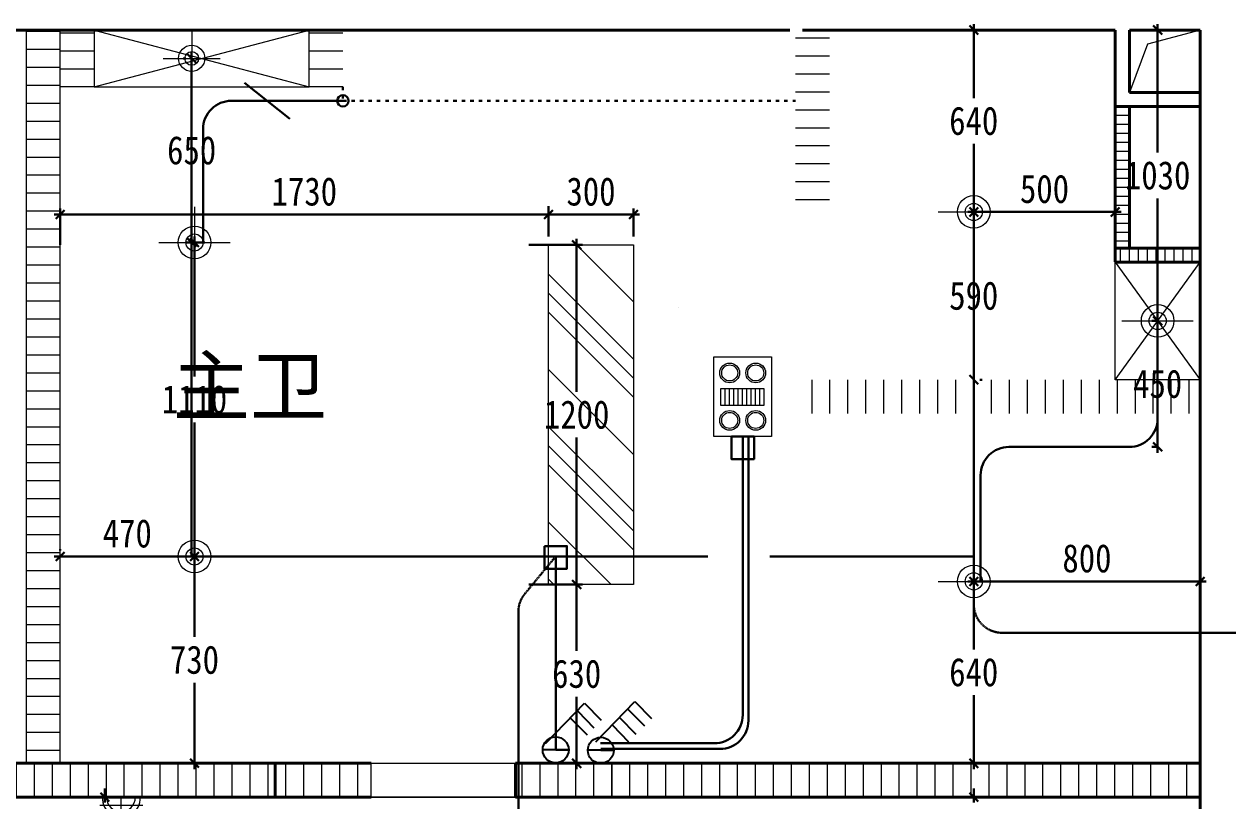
# Model space of a CAD drawing. Header units: millimetres. Extents: x -64529 to 3079702, y -28926 to 77119.
# Drawn here: x -29336 to -25080, y 47854 to 50598 of the extents above; entities that cross this region are included whole.
import ezdxf

# ---------------------------------------------------------------- set-up
doc = ezdxf.new("R2010")
doc.units = ezdxf.units.MM
doc.header["$LTSCALE"] = 10
for name, pattern in [('ACAD_ISO03W100', [30, 12, -18]), ('ACAD_ISO04W100', [30.5, 24, -3, 0.5, -3]), ('DASH', [0.35, 0.25, -0.1])]:
    doc.linetypes.add(name, pattern=pattern)
doc.layers.get('0').update_dxf_attribs({"color": 255})
doc.layers.get('Defpoints').update_dxf_attribs({"color": 255})
for name, color, linetype, lineweight in [('1浅浅', 251, 'Continuous', 20), ('1灯位开关布线图', 1, 'Continuous', 30), ('1灯位开关布置图', 5, 'Continuous', 30), ('1灯具', 2, 'Continuous', 30), ('家具线', 52, 'Continuous', 15), ('灯具', 52, 'Continuous', 0)]:
    doc.layers.add(name, color=color, linetype=linetype, lineweight=lineweight)
for name, color, linetype in [('2323', 4, 'Continuous'), ('A轴线', 82, 'ACAD_ISO04W100'), ('图例及功率参数表', 252, 'Continuous'), ('家具细线', 38, 'Continuous')]:
    doc.layers.add(name, color=color, linetype=linetype)
doc.styles.add('夏建东', font='', dxfattribs={"width": 0.85})
doc.styles.add('宋体', font='', dxfattribs={"height": 2.5})
doc.styles.get('夏建东').set_extended_font_data('SimSun')
doc.styles.get('宋体').set_extended_font_data('SimSun')
doc.dimstyles.new('g', dxfattribs={"dimtxt": 100, "dimasz": 31, "dimexe": 21, "dimexo": 30, "dimgap": 31, "dimtad": 1, "dimtih": 1, "dimtoh": 1, "dimdec": 0, "dimrnd": 10, "dimdsep": 46, "dimtxsty": '夏建东', "dimblk": 'OBLIQUE', "dimcen": 2.5, "dimdle": 21, "dimclrd": 5, "dimclre": 5, "dimclrt": 5, "dimadec": 0, "dimazin": 0, "dimtfac": 1, "dimtdec": 0, "dimtmove": 2, "dimatfit": 3, "dimldrblk": 'DOT', "dimfxl": 300, "dimlwd": -1, "dimlwe": -1, "dimarcsym": 1})

# ---------------------------------------------------------------- blocks, each defined once
blk = doc.blocks.new('_Oblique')
at = {"color": 0, "linetype": 'ByBlock', "lineweight": -2}
blk.add_line((-0.5, -0.5), (0.5, 0.5), dxfattribs=at)
blk = doc.blocks.new('*D359')
at = {"layer": '1灯位开关布置图', "color": 5, "transparency": 16777216}
for p, q in [((-29050.4, 47867.4), (-29050.4, 47898.4)), ((-28883.3, 47867.4), (-29071.4, 47867.4)), ((-29050.4, 47867.4), (-29050.4, 47848.3)), ((-28958.3, 47667.2), (-29071.4, 47667.2)), ((-29050.4, 47667.2), (-29050.4, 47686.3)), ((-29050.4, 47667.2), (-29050.4, 47636.2))]:
    blk.add_line(p, q, dxfattribs=at)
at = {"layer": 'Defpoints', "color": 0, "lineweight": 30, "transparency": 16777216}
for p in [(-28853.3, 47867.4), (-29050.4, 47667.2), (-28928.3, 47667.2)]:
    blk.add_point(p, dxfattribs=at)
at = {"layer": '1灯位开关布置图', "color": 5, "transparency": 16777216, "xscale": 31, "yscale": 31, "zscale": 31}
for p, rotation in [((-29050.4, 47867.4), 270), ((-29050.4, 47667.2), 90)]:
    blk.add_blockref('_Oblique', p, dxfattribs=dict(at, rotation=rotation))
at = {"layer": '1灯位开关布置图', "color": 5, "transparency": 16777216, "insert": (-29050.4, 47767.3), "char_height": 100, "attachment_point": 5, "style": '夏建东'}
blk.add_mtext('200', dxfattribs=at)
blk = doc.blocks.new('_Dot')
at = {"color": 0, "linetype": 'ByBlock', "lineweight": -2}
blk.add_line((-0.5, 0), (-1, 0), dxfattribs=at)
at = {"color": 0, "linetype": 'ByBlock', "const_width": 0.5}
blk.add_lwpolyline([(-0.25, 0, 1), (0.25, 0, 1)], format="xyb", close=True, dxfattribs=at)
blk = doc.blocks.new('*D365')
at = {"layer": '1灯位开关布置图', "color": 5, "transparency": 16777216}
for p, q in [((-25978.3, 47867.2), (-25978.3, 47898.2)), ((-25978.3, 47867.2), (-25978.3, 47848.2)), ((-25973.3, 47867.2), (-25957.3, 47867.2)), ((-26008.3, 47667.2), (-25999.3, 47667.2)), ((-25978.3, 47667.2), (-25978.3, 47686.2)), ((-25978.3, 47667.2), (-25978.3, 47636.2))]:
    blk.add_line(p, q, dxfattribs=at)
at = {"layer": 'Defpoints', "color": 0, "lineweight": 30, "transparency": 16777216}
for p in [(-26003.3, 47867.2), (-25978.3, 47667.2), (-25978.3, 47667.2)]:
    blk.add_point(p, dxfattribs=at)
at = {"layer": '1灯位开关布置图', "color": 5, "transparency": 16777216, "xscale": 31, "yscale": 31, "zscale": 31}
for p, rotation in [((-25978.3, 47867.2), 270), ((-25978.3, 47667.2), 90)]:
    blk.add_blockref('_Oblique', p, dxfattribs=dict(at, rotation=rotation))
at = {"layer": '1灯位开关布置图', "color": 5, "transparency": 16777216, "insert": (-25978.3, 47767.2), "char_height": 100, "attachment_point": 5, "style": '夏建东'}
blk.add_mtext('200', dxfattribs=at)
blk = doc.blocks.new('*D368')
at = {"layer": '1灯位开关布置图', "color": 5}
for p, q in [((-28773.3, 50477.2), (-28764.3, 50477.2)), ((-28743.3, 50498.2), (-28743.3, 50233)), ((-28743.3, 49805.8), (-28743.3, 50071)), ((-28696.4, 49826.8), (-28764.3, 49826.8))]:
    blk.add_line(p, q, dxfattribs=at)
at = {"layer": 'Defpoints', "color": 0, "lineweight": 30}
for p in [(-28743.3, 50477.2), (-28743.3, 49826.8), (-28666.4, 49826.8)]:
    blk.add_point(p, dxfattribs=at)
at = {"layer": '1灯位开关布置图', "color": 5, "xscale": 31, "yscale": 31, "zscale": 31}
for p, rotation in [((-28743.3, 50477.2), 90), ((-28743.3, 49826.8), 270)]:
    blk.add_blockref('_Oblique', p, dxfattribs=dict(at, rotation=rotation))
at = {"layer": '1灯位开关布置图', "color": 5, "insert": (-28743.3, 50152), "char_height": 100, "attachment_point": 5, "style": '夏建东'}
blk.add_mtext('650', dxfattribs=at)
blk = doc.blocks.new('*D369')
at = {"layer": '1灯位开关布置图', "color": 5}
for p, q in [((-28733.3, 49847.8), (-28733.3, 49353.3)), ((-28696.4, 49826.8), (-28754.3, 49826.8)), ((-28733.3, 48696.7), (-28733.3, 49191.3)), ((-28637.1, 48717.7), (-28754.3, 48717.7))]:
    blk.add_line(p, q, dxfattribs=at)
at = {"layer": 'Defpoints', "color": 0, "lineweight": 30}
for p in [(-28666.4, 49826.8), (-28733.3, 48717.7), (-28607.1, 48717.7)]:
    blk.add_point(p, dxfattribs=at)
at = {"layer": '1灯位开关布置图', "color": 5, "xscale": 31, "yscale": 31, "zscale": 31}
for p, rotation in [((-28733.3, 49826.8), 90), ((-28733.3, 48717.7), 270)]:
    blk.add_blockref('_Oblique', p, dxfattribs=dict(at, rotation=rotation))
at = {"layer": '1灯位开关布置图', "color": 5, "insert": (-28733.3, 49272.3), "char_height": 100, "attachment_point": 5, "style": '夏建东'}
blk.add_mtext('1110', dxfattribs=at)
blk = doc.blocks.new('*D370')
at = {"layer": '1灯位开关布置图', "color": 5}
for p, q in [((-28733.3, 48738.7), (-28733.3, 48433.5)), ((-28763.3, 48717.7), (-28754.3, 48717.7)), ((-28733.3, 47966.3), (-28733.3, 48271.5)), ((-28637.1, 47987.3), (-28754.3, 47987.3))]:
    blk.add_line(p, q, dxfattribs=at)
at = {"layer": 'Defpoints', "color": 0, "lineweight": 30}
for p in [(-28733.3, 48717.7), (-28733.3, 47987.3), (-28607.1, 47987.3)]:
    blk.add_point(p, dxfattribs=at)
at = {"layer": '1灯位开关布置图', "color": 5, "xscale": 31, "yscale": 31, "zscale": 31}
for p, rotation in [((-28733.3, 48717.7), 90), ((-28733.3, 47987.3), 270)]:
    blk.add_blockref('_Oblique', p, dxfattribs=dict(at, rotation=rotation))
at = {"layer": '1灯位开关布置图', "color": 5, "insert": (-28733.3, 48352.5), "char_height": 100, "attachment_point": 5, "style": '夏建东'}
blk.add_mtext('730', dxfattribs=at)
blk = doc.blocks.new('*D371')
at = {"layer": '1灯位开关布置图', "color": 5}
for p, q in [((-29208.3, 48743.5), (-29208.3, 48738.7)), ((-28733.3, 48747.7), (-28733.3, 48738.7)), ((-29229.3, 48717.7), (-28712.3, 48717.7))]:
    blk.add_line(p, q, dxfattribs=at)
at = {"layer": 'Defpoints', "color": 0, "lineweight": 30}
for p in [(-29208.3, 48713.5), (-28733.3, 48717.7), (-28733.3, 48717.7)]:
    blk.add_point(p, dxfattribs=at)
at = {"layer": '1灯位开关布置图', "color": 5, "xscale": 31, "yscale": 31, "zscale": 31, "rotation": 180}
blk.add_blockref('_Oblique', (-29208.3, 48717.7), dxfattribs=at)
at = {"layer": '1灯位开关布置图', "color": 5, "xscale": 31, "yscale": 31, "zscale": 31}
blk.add_blockref('_Oblique', (-28733.3, 48717.7), dxfattribs=at)
at = {"layer": '1灯位开关布置图', "color": 5, "insert": (-28970.8, 48798.7), "char_height": 100, "attachment_point": 5, "style": '夏建东'}
blk.add_mtext('470', dxfattribs=at)
blk = doc.blocks.new('*D372')
at = {"layer": '1灯位开关布置图', "color": 5}
for p, q in [((-29229.2, 49925.4), (-27460.5, 49925.4)), ((-29208.2, 49818.5), (-29208.2, 49946.4)), ((-27481.5, 49955.4), (-27481.5, 49946.4))]:
    blk.add_line(p, q, dxfattribs=at)
at = {"layer": 'Defpoints', "color": 0, "lineweight": 30}
for p in [(-27481.5, 49925.4), (-27481.5, 49925.4), (-29208.2, 49788.5)]:
    blk.add_point(p, dxfattribs=at)
at = {"layer": '1灯位开关布置图', "color": 5, "xscale": 31, "yscale": 31, "zscale": 31, "rotation": 180}
blk.add_blockref('_Oblique', (-29208.2, 49925.4), dxfattribs=at)
at = {"layer": '1灯位开关布置图', "color": 5, "xscale": 31, "yscale": 31, "zscale": 31}
blk.add_blockref('_Oblique', (-27481.5, 49925.4), dxfattribs=at)
at = {"layer": '1灯位开关布置图', "color": 5, "insert": (-28344.9, 50006.4), "char_height": 100, "attachment_point": 5, "style": '夏建东'}
blk.add_mtext('1730', dxfattribs=at)
blk = doc.blocks.new('*D373')
at = {"layer": '1灯位开关布置图', "color": 5}
for p, q in [((-27160.5, 49925.4), (-27502.5, 49925.4)), ((-27481.5, 49848.5), (-27481.5, 49946.4)), ((-27181.5, 49848.5), (-27181.5, 49946.4))]:
    blk.add_line(p, q, dxfattribs=at)
at = {"layer": 'Defpoints', "color": 0, "lineweight": 30}
for p in [(-27481.5, 49925.4), (-27481.5, 49818.5), (-27181.5, 49818.5)]:
    blk.add_point(p, dxfattribs=at)
at = {"layer": '1灯位开关布置图', "color": 5, "xscale": 31, "yscale": 31, "zscale": 31, "rotation": 180}
blk.add_blockref('_Oblique', (-27481.5, 49925.4), dxfattribs=at)
at = {"layer": '1灯位开关布置图', "color": 5, "xscale": 31, "yscale": 31, "zscale": 31}
blk.add_blockref('_Oblique', (-27181.5, 49925.4), dxfattribs=at)
at = {"layer": '1灯位开关布置图', "color": 5, "insert": (-27331.5, 50006.4), "char_height": 100, "attachment_point": 5, "style": '夏建东'}
blk.add_mtext('300', dxfattribs=at)
blk = doc.blocks.new('*D374')
at = {"layer": '1灯位开关布置图', "color": 5, "transparency": 16777216}
for p, q in [((-27382.2, 49839.5), (-27382.2, 49299.5)), ((-27551.5, 49818.5), (-27361.2, 49818.5)), ((-27382.2, 48597.5), (-27382.2, 49137.5)), ((-27551.5, 48618.5), (-27361.2, 48618.5))]:
    blk.add_line(p, q, dxfattribs=at)
at = {"layer": 'Defpoints', "color": 0, "lineweight": 30, "transparency": 16777216}
for p in [(-27581.5, 49818.5), (-27581.5, 48618.5), (-27382.2, 48618.5)]:
    blk.add_point(p, dxfattribs=at)
at = {"layer": '1灯位开关布置图', "color": 5, "transparency": 16777216, "xscale": 31, "yscale": 31, "zscale": 31}
for p, rotation in [((-27382.2, 49818.5), 90), ((-27382.2, 48618.5), 270)]:
    blk.add_blockref('_Oblique', p, dxfattribs=dict(at, rotation=rotation))
at = {"layer": '1灯位开关布置图', "color": 5, "transparency": 16777216, "insert": (-27382.2, 49218.5), "char_height": 100, "attachment_point": 5, "style": '夏建东'}
blk.add_mtext('1200', dxfattribs=at)
blk = doc.blocks.new('*D448')
at = {"layer": '1灯位开关布置图', "color": 5, "transparency": 16777216}
for p, q in [((-25978.4, 49964.7), (-25978.4, 49955.7)), ((-25999.4, 49934.7), (-25457.3, 49934.7)), ((-25478.3, 49904.7), (-25478.3, 49913.7))]:
    blk.add_line(p, q, dxfattribs=at)
at = {"layer": 'Defpoints', "color": 0, "lineweight": 30, "transparency": 16777216}
for p in [(-25978.4, 49934.7), (-25478.3, 49934.7), (-25478.3, 49934.7)]:
    blk.add_point(p, dxfattribs=at)
at = {"layer": '1灯位开关布置图', "color": 5, "transparency": 16777216, "xscale": 31, "yscale": 31, "zscale": 31, "rotation": 180}
blk.add_blockref('_Oblique', (-25978.4, 49934.7), dxfattribs=at)
at = {"layer": '1灯位开关布置图', "color": 5, "transparency": 16777216, "xscale": 31, "yscale": 31, "zscale": 31}
blk.add_blockref('_Oblique', (-25478.3, 49934.7), dxfattribs=at)
at = {"layer": '1灯位开关布置图', "color": 5, "transparency": 16777216, "insert": (-25728.3, 50015.7), "char_height": 100, "attachment_point": 5, "style": '夏建东'}
blk.add_mtext('500', dxfattribs=at)
blk = doc.blocks.new('*D449')
at = {"layer": '1灯位开关布置图', "color": 5, "transparency": 16777216}
for p, q in [((-25978.4, 49955.7), (-25978.4, 49719.5)), ((-25948.4, 49934.7), (-25957.4, 49934.7)), ((-25978.4, 49321.2), (-25978.4, 49557.5)), ((-25948.4, 49342.2), (-25957.4, 49342.2))]:
    blk.add_line(p, q, dxfattribs=at)
at = {"layer": 'Defpoints', "color": 0, "lineweight": 30, "transparency": 16777216}
for p in [(-25978.4, 49934.7), (-25978.4, 49342.2), (-25978.4, 49342.2)]:
    blk.add_point(p, dxfattribs=at)
at = {"layer": '1灯位开关布置图', "color": 5, "transparency": 16777216, "xscale": 31, "yscale": 31, "zscale": 31}
for p, rotation in [((-25978.4, 49934.7), 90), ((-25978.4, 49342.2), 270)]:
    blk.add_blockref('_Oblique', p, dxfattribs=dict(at, rotation=rotation))
at = {"layer": '1灯位开关布置图', "color": 5, "transparency": 16777216, "insert": (-25978.4, 49638.5), "char_height": 100, "attachment_point": 5, "style": '夏建东'}
blk.add_mtext('590', dxfattribs=at)
blk = doc.blocks.new('*D450')
at = {"layer": '1灯位开关布置图', "color": 5, "transparency": 16777216}
for p, q in [((-25978.4, 48650.7), (-25978.4, 48389.5)), ((-25948.4, 48629.7), (-25957.4, 48629.7)), ((-25978.4, 47966.2), (-25978.4, 48227.5)), ((-25963.6, 47987.2), (-25957.4, 47987.2))]:
    blk.add_line(p, q, dxfattribs=at)
at = {"layer": 'Defpoints', "color": 0, "lineweight": 30, "transparency": 16777216}
for p in [(-25978.4, 48629.7), (-25993.6, 47987.2), (-25978.4, 47987.2)]:
    blk.add_point(p, dxfattribs=at)
at = {"layer": '1灯位开关布置图', "color": 5, "transparency": 16777216, "xscale": 31, "yscale": 31, "zscale": 31}
for p, rotation in [((-25978.4, 48629.7), 90), ((-25978.4, 47987.2), 270)]:
    blk.add_blockref('_Oblique', p, dxfattribs=dict(at, rotation=rotation))
at = {"layer": '1灯位开关布置图', "color": 5, "transparency": 16777216, "insert": (-25978.4, 48308.5), "char_height": 100, "attachment_point": 5, "style": '夏建东'}
blk.add_mtext('640', dxfattribs=at)
blk = doc.blocks.new('*D451')
at = {"layer": '1灯位开关布置图', "color": 5, "transparency": 16777216}
for p, q in [((-26008.3, 50577.2), (-25999.4, 50577.2)), ((-25978.4, 50598.2), (-25978.4, 50337)), ((-25978.4, 49913.7), (-25978.4, 50175)), ((-25948.4, 49934.7), (-25957.4, 49934.7))]:
    blk.add_line(p, q, dxfattribs=at)
at = {"layer": 'Defpoints', "color": 0, "lineweight": 30, "transparency": 16777216}
for p in [(-25978.4, 50577.2), (-25978.3, 50577.2), (-25978.4, 49934.7)]:
    blk.add_point(p, dxfattribs=at)
at = {"layer": '1灯位开关布置图', "color": 5, "transparency": 16777216, "xscale": 31, "yscale": 31, "zscale": 31}
for p, rotation in [((-25978.4, 50577.2), 90), ((-25978.4, 49934.7), 270)]:
    blk.add_blockref('_Oblique', p, dxfattribs=dict(at, rotation=rotation))
at = {"layer": '1灯位开关布置图', "color": 5, "transparency": 16777216, "insert": (-25978.4, 50256), "char_height": 100, "attachment_point": 5, "style": '夏建东'}
blk.add_mtext('640', dxfattribs=at)
blk = doc.blocks.new('*D452')
at = {"layer": '1灯位开关布置图', "color": 5, "transparency": 16777216}
for p, q in [((-27551.5, 48618.5), (-27361.2, 48618.5)), ((-27382.2, 48639.5), (-27382.2, 48383.9)), ((-27382.2, 47966.2), (-27382.2, 48221.9)), ((-27551.5, 47987.2), (-27361.2, 47987.2))]:
    blk.add_line(p, q, dxfattribs=at)
at = {"layer": 'Defpoints', "color": 0, "lineweight": 30, "transparency": 16777216}
for p in [(-27581.5, 48618.5), (-27581.5, 47987.2), (-27382.2, 47987.2)]:
    blk.add_point(p, dxfattribs=at)
at = {"layer": '1灯位开关布置图', "color": 5, "transparency": 16777216, "xscale": 31, "yscale": 31, "zscale": 31}
for p, rotation in [((-27382.2, 48618.5), 90), ((-27382.2, 47987.2), 270)]:
    blk.add_blockref('_Oblique', p, dxfattribs=dict(at, rotation=rotation))
at = {"layer": '1灯位开关布置图', "color": 5, "transparency": 16777216, "insert": (-27382.2, 48302.9), "char_height": 100, "attachment_point": 5, "style": '夏建东'}
blk.add_mtext('630', dxfattribs=at)
blk = doc.blocks.new('*D484')
at = {"layer": '1灯位开关布置图', "color": 5, "transparency": 16777216}
for p, q in [((-25328.3, 49549.7), (-25349.3, 49549.7)), ((-25328.3, 49570.7), (-25328.3, 49408.2)), ((-25328.3, 49083.7), (-25328.3, 49246.2)), ((-25328.3, 49104.7), (-25349.3, 49104.7))]:
    blk.add_line(p, q, dxfattribs=at)
at = {"layer": 'Defpoints', "color": 0, "linetype": 'Continuous', "lineweight": 30, "transparency": 16777216}
for p in [(-25328.3, 49549.7), (-25328.3, 49549.7), (-25303.3, 49104.7)]:
    blk.add_point(p, dxfattribs=at)
at = {"layer": '1灯位开关布置图', "color": 5, "linetype": 'Continuous', "transparency": 16777216, "xscale": 31, "yscale": 31, "zscale": 31}
for p, rotation in [((-25328.3, 49549.7), 90), ((-25328.3, 49104.7), 270)]:
    blk.add_blockref('_Oblique', p, dxfattribs=dict(at, rotation=rotation))
at = {"layer": '1灯位开关布置图', "color": 5, "linetype": 'Continuous', "lineweight": 30, "transparency": 16777216, "insert": (-25328.3, 49327.2), "char_height": 100, "attachment_point": 5, "style": '夏建东'}
blk.add_mtext('450', dxfattribs=at)
blk = doc.blocks.new('*D485')
at = {"layer": '1灯位开关布置图', "color": 5, "transparency": 16777216}
for p, q in [((-25328.3, 50577.2), (-25349.3, 50577.2)), ((-25328.3, 50598.2), (-25328.3, 50144.5)), ((-25328.3, 49528.7), (-25328.3, 49982.5)), ((-25328.3, 49549.7), (-25349.3, 49549.7))]:
    blk.add_line(p, q, dxfattribs=at)
at = {"layer": 'Defpoints', "color": 0, "linetype": 'Continuous', "lineweight": 30, "transparency": 16777216}
for p in [(-25328.3, 50577.2), (-25328.3, 50577.2), (-25328.3, 49549.7)]:
    blk.add_point(p, dxfattribs=at)
at = {"layer": '1灯位开关布置图', "color": 5, "linetype": 'Continuous', "transparency": 16777216, "xscale": 31, "yscale": 31, "zscale": 31}
for p, rotation in [((-25328.3, 50577.2), 90), ((-25328.3, 49549.7), 270)]:
    blk.add_blockref('_Oblique', p, dxfattribs=dict(at, rotation=rotation))
at = {"layer": '1灯位开关布置图', "color": 5, "linetype": 'Continuous', "lineweight": 30, "transparency": 16777216, "insert": (-25328.3, 50063.5), "char_height": 100, "attachment_point": 5, "style": '夏建东'}
blk.add_mtext('1030', dxfattribs=at)
blk = doc.blocks.new('三联防水')
at = {"layer": '2323', "color": 0}
for p, q in [((88158.8, 77624), (88259.3, 77727.5)), ((88259.3, 77727.5), (88302.2, 77683.9)), ((88223.1, 77689.1), (88265.7, 77646.6)), ((88241.6, 77706.8), (88283.5, 77664.5))]:
    blk.add_line(p, q, dxfattribs=at)
blk.add_circle((88185, 77607.5), 33.4, dxfattribs=at)
at = {"layer": 'A轴线', "color": 0, "linetype": 'ByBlock'}
for p, q in [((88218.4, 77607.5), (88151.6, 77607.5)), ((88185, 77607.5), (88218.4, 77607.5))]:
    blk.add_line(p, q, dxfattribs=at)
blk = doc.blocks.new('四联防水')
at = {"layer": '2323', "color": 0}
for p, q in [((88184.4, 77381.5), (88284.9, 77485)), ((88266, 77465.5), (88309.1, 77422)), ((88284.9, 77485), (88327.7, 77441.4)), ((88244.9, 77443.8), (88287.2, 77400.9)), ((88226.6, 77423.7), (88268.5, 77381.4))]:
    blk.add_line(p, q, dxfattribs=at)
blk.add_circle((88196.8, 77359.3), 33.4, dxfattribs=at)
at = {"layer": 'A轴线', "color": 0, "linetype": 'ByBlock'}
for p, q in [((88230.1, 77359.3), (88163.4, 77359.3)), ((88196.8, 77359.3), (88230.1, 77359.3))]:
    blk.add_line(p, q, dxfattribs=at)
blk = doc.blocks.new('*D786')
at = {"layer": '1灯位开关布置图', "color": 5, "transparency": 16777216}
for p, q in [((-25178.3, 48629.7), (-25178.3, 48650.7)), ((-25999.4, 48629.7), (-25157.3, 48629.7)), ((-25978.4, 48629.7), (-25978.4, 48608.7))]:
    blk.add_line(p, q, dxfattribs=at)
at = {"layer": 'Defpoints', "color": 0, "linetype": 'Continuous', "lineweight": 30, "transparency": 16777216}
for p in [(-25978.4, 48629.7), (-25178.3, 48629.7), (-25178.3, 48629.7)]:
    blk.add_point(p, dxfattribs=at)
at = {"layer": '1灯位开关布置图', "color": 5, "linetype": 'Continuous', "transparency": 16777216, "xscale": 31, "yscale": 31, "zscale": 31, "rotation": 180}
blk.add_blockref('_Oblique', (-25978.4, 48629.7), dxfattribs=at)
at = {"layer": '1灯位开关布置图', "color": 5, "linetype": 'Continuous', "transparency": 16777216, "xscale": 31, "yscale": 31, "zscale": 31}
blk.add_blockref('_Oblique', (-25178.3, 48629.7), dxfattribs=at)
at = {"layer": '1灯位开关布置图', "color": 5, "linetype": 'Continuous', "lineweight": 30, "transparency": 16777216, "insert": (-25578.3, 48710.7), "char_height": 100, "attachment_point": 5, "style": '夏建东'}
blk.add_mtext('800', dxfattribs=at)
blk = doc.blocks.new('3e344fc')
at = {"layer": '图例及功率参数表', "color": 2, "lineweight": 0}
for p, q in [((789283.6, 16827.9), (789283.6, 16575.6)), ((789157.4, 16701.8), (789409.7, 16701.8))]:
    blk.add_line(p, q, dxfattribs=at)
blk.add_circle((789283.6, 16701.8), 30.4, dxfattribs=at)
at = {"layer": '灯具', "color": 2, "lineweight": 0}
blk.add_circle((789283.6, 16701.8), 57.7, dxfattribs=at)
blk = doc.blocks.new('浴霸')
at = {"layer": '灯具', "lineweight": 15}
for p, q in [((627907.1, 218501, -4355.3), (627907.1, 218697.1, -4355.3)), ((627907.1, 218697.1, -4355.3), (628176.7, 218697.1, -4355.3)), ((628176.7, 218697.1, -4355.3), (628176.7, 218501, -4355.3)), ((628013.8, 218670.9, -4355.3), (628072, 218670.9, -4355.3)), ((628013.8, 218525.2, -4355.3), (628013.8, 218670.9, -4355.3)), ((628013.8, 218656.2, -4355.3), (628072, 218656.2, -4355.3)), ((628072, 218670.9, -4355.3), (628072, 218525.2, -4355.3)), ((628013.8, 218641.5, -4355.3), (628072, 218641.5, -4355.3)), ((628013.8, 218626.8, -4355.3), (628072, 218626.8, -4355.3)), ((628013.8, 218612.1, -4355.3), (628072, 218612.1, -4355.3)), ((628013.8, 218597.3, -4355.3), (628072, 218597.3, -4355.3)), ((628013.8, 218582.6, -4355.3), (628072, 218582.6, -4355.3)), ((628013.8, 218567.9, -4355.3), (628072, 218567.9, -4355.3)), ((628013.8, 218553.2, -4355.3), (628072, 218553.2, -4355.3)), ((628013.8, 218538.5, -4355.3), (628072, 218538.5, -4355.3)), ((628072, 218525.2, -4355.3), (628013.8, 218525.2, -4355.3)), ((628176.7, 218501, -4355.3), (627907.1, 218501, -4355.3))]:
    blk.add_line(p, q, dxfattribs=at)
for centre, radius in [((627961.4, 218643.3, -4355.3), 33.6), ((627961.4, 218643.3, -4355.3), 27.2), ((628122.4, 218643.3, -4355.3), 33.6), ((628122.4, 218643.3, -4355.3), 27.2), ((627961.4, 218554.8, -4355.3), 33.6), ((627961.4, 218554.8, -4355.3), 27.2), ((628122.4, 218554.8, -4355.3), 33.6), ((628122.4, 218554.8, -4355.3), 27.2)]:
    blk.add_circle(centre, radius, dxfattribs=at)
blk = doc.blocks.new('20170331.15573347')
at = {"layer": '家具线', "color": 2, "lineweight": 15}
blk.add_arc((151.3, 236.6), 134.7, 177.57004, 2.42996, dxfattribs=at)
at = {"layer": '家具细线', "color": 2, "lineweight": 5}
for p, q in [((300.3, 242.4), (-3.1, 242.4)), ((303.4, 184.8, 5186.6), (0, 184.8, 5186.6)), ((148.6, 242.4), (148.6, 0))]:
    blk.add_line(p, q, dxfattribs=at)
blk.add_arc((148.6, 242.4), 102.3, 180, 0, dxfattribs=at)

msp = doc.modelspace()

# ---------------------------------------------------------------- hatches: boundary and pattern name
at = {"layer": '1浅浅', "lineweight": 0}
h = msp.add_hatch(dxfattribs=at)
h.set_pattern_fill('ANSI31', color=256, scale=20, angle=135)
h.set_pattern_definition([(180, (-29308.255, 48287.2), (-7e-15, -63.5), [])])
h.paths.add_polyline_path([(-29328.2, 47987.3), (-29208.2, 47987.3), (-29208.3, 50577.2), (-29328.3, 50577.2)])
h = msp.add_hatch(dxfattribs=at)
h.set_pattern_fill('ANSI31', color=256, scale=20, angle=135)
h.set_pattern_definition([(180, (-29208.255, 50377.2), (-7e-15, -63.5), [])])
h.paths.add_polyline_path([(-29208.3, 50377.2), (-29088.3, 50377.2), (-29088.3, 50577.2), (-29208.3, 50577.2)])
h = msp.add_hatch(dxfattribs=at)
h.set_pattern_fill('ANSI31', color=256, scale=20, angle=135)
h.set_pattern_definition([(180, (-28328.255, 50377.2), (-7e-15, -63.5), [])])
h.paths.add_polyline_path([(-28328.3, 50377.2), (-28208.3, 50377.2), (-28208.3, 50577.2), (-28328.3, 50577.2)])
h = msp.add_hatch(dxfattribs=at)
h.set_pattern_fill('ANSI31', color=256, scale=20, angle=135)
h.set_pattern_definition([(180, (471548.11, 50232.34), (-7e-15, -63.5), [])])
h.paths.add_polyline_path([(-26488.3, 49942.3), (-26608.3, 49942.3), (-26608.3, 50577.2), (-26488.3, 50577.2)])
h = msp.add_hatch(dxfattribs=at)
h.set_pattern_fill('ANSI31', color=256, scale=10, angle=135, style=0)
h.set_pattern_definition([(180, (-25478.255, 50308.322), (-5e-15, -31.75), [])])
h.paths.add_polyline_path([(-25428.3, 50308.3), (-25476.3, 50308.3), (-25478.3, 50307.2), (-25478.3, 49808.3), (-25428.3, 49808.3), (-25428.3, 49851.7)])
h = msp.add_hatch(dxfattribs=at)
h.set_pattern_fill('ANSI31', color=256, scale=10, angle=45, style=0)
h.set_pattern_definition([(90, (-25428.255, 49807.24), (-31.75, 5e-15), [])])
h.paths.add_polyline_path([(-25478.3, 49807.2), (-25478.3, 49757.2), (-25178.3, 49757.2), (-25178.3, 49807.2)])
h = msp.add_hatch(dxfattribs=at)
h.set_pattern_fill('ANSI31', color=256, scale=20, angle=45, style=0)
h.set_pattern_definition([(90, (301617.805, 50009.94), (-63.5, 0), [])])
h.paths.add_polyline_path([(-26608.3, 49342.2), (-26608.3, 49222.2), (-25178.3, 49222.2), (-25178.3, 49342.2)])
h = msp.add_hatch(dxfattribs=at)
h.set_pattern_fill('ANSI31', color=256, scale=20, angle=45, style=0)
h.set_pattern_definition([(90, (470509.63, 48202.34), (-63.5, 0), [])])
h.paths.add_polyline_path([(-29908.3, 47987.2), (-28108.4, 47987.3), (-28108.4, 47867.5), (-29908.3, 47867.4)])
h = msp.add_hatch(dxfattribs=at)
h.set_pattern_fill('ANSI31', color=256, scale=20, angle=45, style=0)
h.set_pattern_definition([(90, (300529.33, 48479.94), (-63.5, 0), [])])
h.paths.add_polyline_path([(-27598.4, 47987.2), (-25178.3, 47987.2), (-25178.3, 47867.2), (-27598.4, 47867.2)])
at = {"layer": '1灯具', "lineweight": 5}
h = msp.add_hatch(dxfattribs=at)
h.set_pattern_fill('PLASTI', color=252, scale=60, angle=-45, style=0)
h.set_pattern_definition([(315, (-27181.5, 49818.46), (269.41, 269.41), []), (315, (-27147.8, 49852.14), (269.41, 269.41), []), (315, (-27114.14, 49885.8), (269.41, 269.41), []), (315, (-27013.1, 49986.84), (269.41, 269.41), [])])
h.paths.add_polyline_path([(-27181.5, 49218.5), (-27181.5, 49818.5), (-27481.5, 49818.5), (-27481.5, 49218.5)])
h.paths.add_polyline_path([(-27181.5, 48743), (-27181.5, 49218.5), (-27481.5, 49218.5), (-27481.5, 48763.1)])
h.paths.add_polyline_path([(-27181.5, 48618.5), (-27181.5, 48743), (-27481.5, 48763.1), (-27481.5, 48618.5)])

# ---------------------------------------------------------------- linework, layer by layer
at = {"layer": '1浅浅', "lineweight": 40}
for p, q in [((-26628.3, 50577.2), (-35228.3, 50577.2)), ((-26628.3, 50577.2), (-27978.3, 50577.2)), ((-26628.3, 50577.2), (-26998.1, 50577.2)), ((-26583.5, 50577.2), (-25478.3, 50577.2)), ((-25478.3, 50577.2), (-26583.5, 50577.2)), ((-25478.3, 50577.2), (-26478.3, 50577.2)), ((-25478.3, 50577.2), (-26278.3, 50577.2)), ((-25478.3, 50577.2), (-26178.3, 50577.2)), ((-25478.3, 50577.2), (-25478.3, 50307.2)), ((-25478.3, 50577.2), (-25478.3, 50307.2)), ((-25478.3, 50577.2), (-25478.3, 50307.2)), ((-25428.3, 50577.2), (-25178.3, 50577.2)), ((-25428.3, 50577.2), (-25428.3, 50357.2)), ((-25178.3, 50577.2), (-25428.3, 50577.2)), ((-25428.3, 50577.2), (-25428.3, 50357.2)), ((-25178.3, 50577.2), (-25178.3, 45927.2)), ((-25428.3, 50357.2), (-25178.3, 50357.2)), ((-25428.3, 50357.2), (-25178.3, 50357.2)), ((-25478.3, 50308.3), (-25478.3, 49758.3)), ((-25478.3, 50307.2), (-25178.3, 50307.2)), ((-25478.3, 50307.2), (-25178.3, 50307.2)), ((-25428.3, 50308.3), (-25428.3, 49807.2)), ((-25178.3, 49807.2), (-25478.3, 49807.2)), ((-25178.3, 49757.2), (-25478.3, 49757.2)), ((-29928.3, 47987.2), (-28108.4, 47987.4)), ((-28448.4, 47987.4), (-28448.4, 47867.4)), ((-27598.4, 47987.2), (-25178.3, 47987.2)), ((-27598.4, 47987.2), (-27598.4, 47867.2)), ((-29928.3, 47867.2), (-28108.4, 47867.4)), ((-27598.4, 47867.2), (-25178.3, 47867.2))]:
    msp.add_line(p, q, dxfattribs=at)
at = {"layer": '1浅浅', "lineweight": 0}
for p, q in [((-29088.3, 50577.2), (-28328.3, 50377.2)), ((-29088.3, 50377.2), (-28328.3, 50577.2)), ((-25478.3, 49757.2), (-25178.3, 49342.2)), ((-25478.3, 49342.2), (-25178.3, 49757.2))]:
    msp.add_line(p, q, dxfattribs=at)
at = {"layer": '1浅浅', "ltscale": 100}
for p, q in [((-26628.3, 50577.2), (-26978.3, 50577.2)), ((-26388.7, 50577.2), (-26583.5, 50577.2))]:
    msp.add_line(p, q, dxfattribs=at)
at = {"layer": '1浅浅', "ltscale": 0.1}
for p, q in [((-25178.3, 50577.2), (-25364, 50526.9)), ((-25178.3, 50577.2), (-25364, 50526.9)), ((-25364, 50526.9), (-25428.3, 50357.2)), ((-25364, 50526.9), (-25428.3, 50357.2))]:
    msp.add_line(p, q, dxfattribs=at)
at = {"layer": '1浅浅', "lineweight": 20}
msp.add_line((-25378.3, 50306.2), (-25376.3, 50307.2), dxfattribs=at)
at = {"layer": '1浅浅'}
msp.add_line((-27022.9, 49596.8), (-27023.7, 49597), dxfattribs=at)
at = {"layer": '1浅浅', "ltscale": 0.5}
for p, q in [((-28448.4, 47987.4), (-27598.4, 47987.2)), ((-28448.4, 47867.4), (-27598.4, 47867.4))]:
    msp.add_line(p, q, dxfattribs=at)
at = {"layer": '1浅浅', "lineweight": 0}
msp.add_lwpolyline([(-29328.2, 47987.3), (-29208.2, 47987.3), (-29208.3, 50577.2), (-29328.3, 50577.2)], close=True, dxfattribs=at)
at = {"layer": '1浅浅', "lineweight": 20}
for points in [[(-29088.3, 50377.2), (-28328.3, 50377.2), (-28328.3, 50577.2), (-29088.3, 50577.2)], [(-25478.3, 49757.2), (-25178.3, 49757.2), (-25178.3, 49342.2), (-25478.3, 49342.2)]]:
    msp.add_lwpolyline(points, close=True, dxfattribs=at)
at = {"layer": '1浅浅', "ltscale": 0.5}
msp.add_lwpolyline([(-28108.4, 47987.4), (-27258.4, 47987.4), (-27258.4, 47867.2), (-28108.4, 47867.2)], close=True, dxfattribs=at)
at = {"layer": '1灯位开关布线图', "linetype": 'Continuous', "lineweight": 30}
for points in [[(-28743.3, 50477.2), (-28743.3, 48717.7)], [(-28395.8, 50263.3), (-28556, 50391.2)], [(-25978.3, 48629.7), (-25978.3, 49934.7)], [(-28733.3, 48717.7), (-26918.9, 48717.7)], [(-27456.4, 48034.4), (-27456.4, 48717.7)], [(-26699.2, 48717.7), (-25978.3, 48717.7)]]:
    msp.add_lwpolyline(points, dxfattribs=at)
for points in [[(-28702.9, 49826.8), (-28702.9, 50227.2, -0.414214), (-28602.9, 50327.2), (-28208.3, 50327.2)], [(-25328.3, 49549.7), (-25328.3, 49204.7, -0.414214), (-25428.3, 49104.7), (-25854, 49104.7, 0.414214), (-25954, 49004.7), (-25954, 48631.4)], [(-27298.3, 48057.9), (-26895.2, 48057.9, 0.414214), (-26795.2, 48157.9), (-26795.2, 49142)], [(-27297.1, 48037.9), (-26875.2, 48037.9, 0.414214), (-26775.2, 48137.9), (-26775.2, 49142)]]:
    msp.add_lwpolyline(points, format="xyb", dxfattribs=at)
at = {"layer": '1灯位开关布线图', "linetype": 'Continuous', "lineweight": 30, "elevation": 0}
msp.add_lwpolyline([(-26835.2, 49142), (-26755.2, 49142), (-26755.2, 49062), (-26835.2, 49062)], close=True, dxfattribs=at)
at = {"layer": '1灯位开关布线图', "linetype": 'Continuous', "lineweight": 30}
msp.add_lwpolyline([(-27496.4, 48754.2), (-27416.4, 48754.2), (-27416.4, 48674.2), (-27496.4, 48674.2)], close=True, dxfattribs=at)
at = {"layer": '1灯位开关布线图', "color": 6, "linetype": 'DASH', "lineweight": 30}
for points in [[(-27588.4, 47667.2), (-27588.4, 48522.3, -0.17464), (-27565.4, 48586), (-27456.4, 48717.7)], [(-25978.3, 48629.7), (-25978.3, 48548.3, 0.414214), (-25878.3, 48448.3), (-23912.3, 48448.3)]]:
    msp.add_lwpolyline(points, format="xyb", dxfattribs=at)
at = {"layer": '1灯位开关布线图', "linetype": 'Continuous', "lineweight": 30}
msp.add_circle((-28208.3, 50327.2), 20, dxfattribs=at)
at = {"layer": '1灯具', "linetype": 'ACAD_ISO03W100', "ltscale": 0.1}
for p, q in [((-28208.3, 50377.2), (-28208.3, 50327.2)), ((-28208.3, 50327.2), (-26608.3, 50327.2))]:
    msp.add_line(p, q, dxfattribs=at)
at = {"layer": '1灯具', "lineweight": 5}
for p, q in [((-25978.4, 50060.9), (-25978.4, 49808.6)), ((-26104.6, 49934.7), (-25852.3, 49934.7)), ((-25978.3, 48755.9), (-25978.3, 48503.6)), ((-26104.6, 48629.7), (-25852.3, 48629.7))]:
    msp.add_line(p, q, dxfattribs=at)
at = {"layer": '1灯具', "color": 2, "lineweight": 0}
msp.add_lwpolyline([(-27181.5, 49818.5), (-27181.5, 48618.5), (-27481.5, 48618.5), (-27481.5, 49818.5)], close=True, dxfattribs=at)
at = {"layer": '1灯具', "lineweight": 0}
for centre in [(-25978.4, 49934.7), (-25978.3, 48629.7)]:
    msp.add_circle(centre, 57.7, dxfattribs=at)
at = {"layer": '1灯具', "lineweight": 5}
for centre in [(-25978.4, 49934.7), (-25978.3, 48629.7)]:
    msp.add_circle(centre, 30.4, dxfattribs=at)

# ---------------------------------------------------------------- block references
at = {"layer": '1灯位开关布线图', "color": 7, "xscale": 1.374053990468383, "yscale": 1.374053990468383, "zscale": 1.374053990399716}
for name, p in [('三联防水', (-148627.3, -58602.5)), ('四联防水', (-148484.2, -58262.8))]:
    msp.add_blockref(name, p, dxfattribs=at)
at = {"layer": '1灯具', "color": 2, "lineweight": 0, "xscale": 0.7999999999883585, "yscale": 0.8000000000029104, "zscale": 0.8}
msp.add_blockref('3e344fc', (-660170.1, 37115.8), dxfattribs=at)
at = {"layer": '1灯具', "color": 2, "lineweight": 0}
for p in [(-818016.9, 33125), (-818016.9, 32015.9)]:
    msp.add_blockref('3e344fc', p, dxfattribs=at)
at = {"layer": '1灯具', "lineweight": 0}
msp.add_blockref('3e344fc', (-814611.9, 32848), dxfattribs=at)
at = {"layer": '1灯具', "xscale": 1.040000000037253, "yscale": 1.040000000037253, "zscale": 1.040000000037253, "rotation": 270}
msp.add_blockref('浴霸', (-254138.3, 702445.8, 4529.5), dxfattribs=at)
at = {"layer": '1灯具', "color": 251, "lineweight": 0, "xscale": 0.5, "yscale": 0.5, "zscale": 0.5}
msp.add_blockref('20170331.15573347', (-29067.6, 47746.1), dxfattribs=at)

# ---------------------------------------------------------------- texts
at = {"layer": '1浅浅', "lineweight": 5, "style": '宋体'}
msp.add_text('主卫', height=200, dxfattribs=at).set_placement((-28810.1, 49219.5))

# ---------------------------------------------------------------- dimensions: what is measured, and where the dimension line sits
at = {"layer": '1灯位开关布置图'}
for base, p1, p2, picture, middle in [((-25978.40536, 50577.2393314), (-25978.40536, 49934.7393314), (-25978.2550455, 50577.2393314), '*D451', (-25978.40536, 50255.9893314)), ((-28743.3, 49826.8), (-28743.3, 50477.2), (-28666.4, 49826.8), '*D368', (-28743.3, 50152)), ((-25978.40536, 49342.2393314), (-25978.40536, 49934.7393314), (-25978.40536, 49342.2393314), '*D449', (-25978.40536, 49638.4893314)), ((-28733.3, 48717.7), (-28666.4, 49826.8), (-28607.1, 48717.7), '*D369', (-28733.3, 49272.3)), ((-27382.2, 48618.5), (-27581.5, 49818.5), (-27581.5, 48618.5), '*D374', (-27382.2, 49218.5)), ((-28733.3, 47987.3), (-28733.3, 48717.7), (-28607.1, 47987.3), '*D370', (-28733.3, 48352.5)), ((-25978.40536, 47987.2393314), (-25978.40536, 48629.7393314), (-25993.5997543, 47987.2393314), '*D450', (-25978.40536, 48308.4893314)), ((-27382.2, 47987.2), (-27581.5, 48618.5), (-27581.5, 47987.2), '*D452', (-27382.2, 48302.9)), ((-29050.4, 47667.2), (-28853.3, 47867.4), (-28928.3, 47667.2), '*D359', (-29050.4, 47767.3)), ((-25978.3, 47667.2), (-26003.3, 47867.2), (-25978.3, 47667.2), '*D365', (-25978.3, 47767.2))]:
    dim = msp.add_linear_dim(base=base, p1=p1, p2=p2, angle=90, dimstyle='g', dxfattribs=at)
    dim.commit()
    dim.dimension.update_dxf_attribs({"geometry": picture, "text_midpoint": middle})
at = {"layer": '1灯位开关布置图', "linetype": 'Continuous', "lineweight": 30}
for base, p1, p2, picture, middle in [((-25328.2550453, 50577.2393314), (-25328.2550453, 49549.7393311), (-25328.2550453, 50577.2393314), '*D485', (-25328.2550453, 50063.4893312)), ((-25328.3, 49549.7), (-25303.3, 49104.7), (-25328.3, 49549.7), '*D484', (-25328.3, 49327.2))]:
    dim = msp.add_linear_dim(base=base, p1=p1, p2=p2, angle=90, dimstyle='g', override={"dimzin": 0, "dimfxlon": 1}, dxfattribs=at)
    dim.commit()
    dim.dimension.update_dxf_attribs({"geometry": picture, "text_midpoint": middle})
at = {"layer": '1灯位开关布置图'}
for base, p1, p2, picture, middle in [((-27481.5, 49925.4), (-29208.2, 49788.5), (-27481.5, 49925.4), '*D372', (-28344.9, 50006.4)), ((-27481.5, 49925.4), (-27181.5, 49818.5), (-27481.5, 49818.5), '*D373', (-27331.5, 50006.4)), ((-25478.3, 49934.7), (-25978.4, 49934.7), (-25478.3, 49934.7), '*D448', (-25728.3, 50015.7)), ((-28733.3, 48717.7), (-29208.3, 48713.5), (-28733.3, 48717.7), '*D371', (-28970.8, 48798.7))]:
    dim = msp.add_linear_dim(base=base, p1=p1, p2=p2, dimstyle='g', dxfattribs=at)
    dim.commit()
    dim.dimension.update_dxf_attribs({"geometry": picture, "text_midpoint": middle})
at = {"layer": '1灯位开关布置图', "linetype": 'Continuous', "lineweight": 30}
dim = msp.add_linear_dim(base=(-25178.3, 48629.7), p1=(-25978.4, 48629.7), p2=(-25178.3, 48629.7), dimstyle='g', override={"dimzin": 0, "dimfxlon": 1}, dxfattribs=at)
dim.commit()
dim.dimension.update_dxf_attribs({"geometry": '*D786', "text_midpoint": (-25578.3, 48710.7)})

doc.saveas('drawing.dxf')
